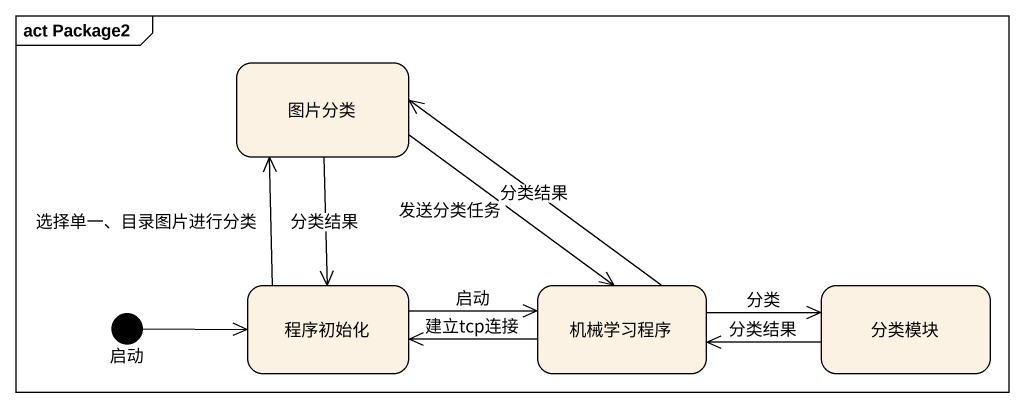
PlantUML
@startuml
mainframe act Package2
hide empty description
state 图片分类
state 程序初始化
state 机械学习程序
state 分类模块
state 启动 <<start>>
图片分类 --> 程序初始化 : 分类结果
图片分类 --> 机械学习程序 : 发送分类任务
程序初始化 -up-> 图片分类 : 选择单一、目录图片进行分类
程序初始化 -right-> 机械学习程序 : 启动
机械学习程序 -up-> 图片分类 : 分类结果
机械学习程序 -left-> 程序初始化 : 建立tcp连接
机械学习程序 -right-> 分类模块 : 分类
分类模块 -left-> 机械学习程序 : 分类结果
启动 -right-> 程序初始化
@enduml
